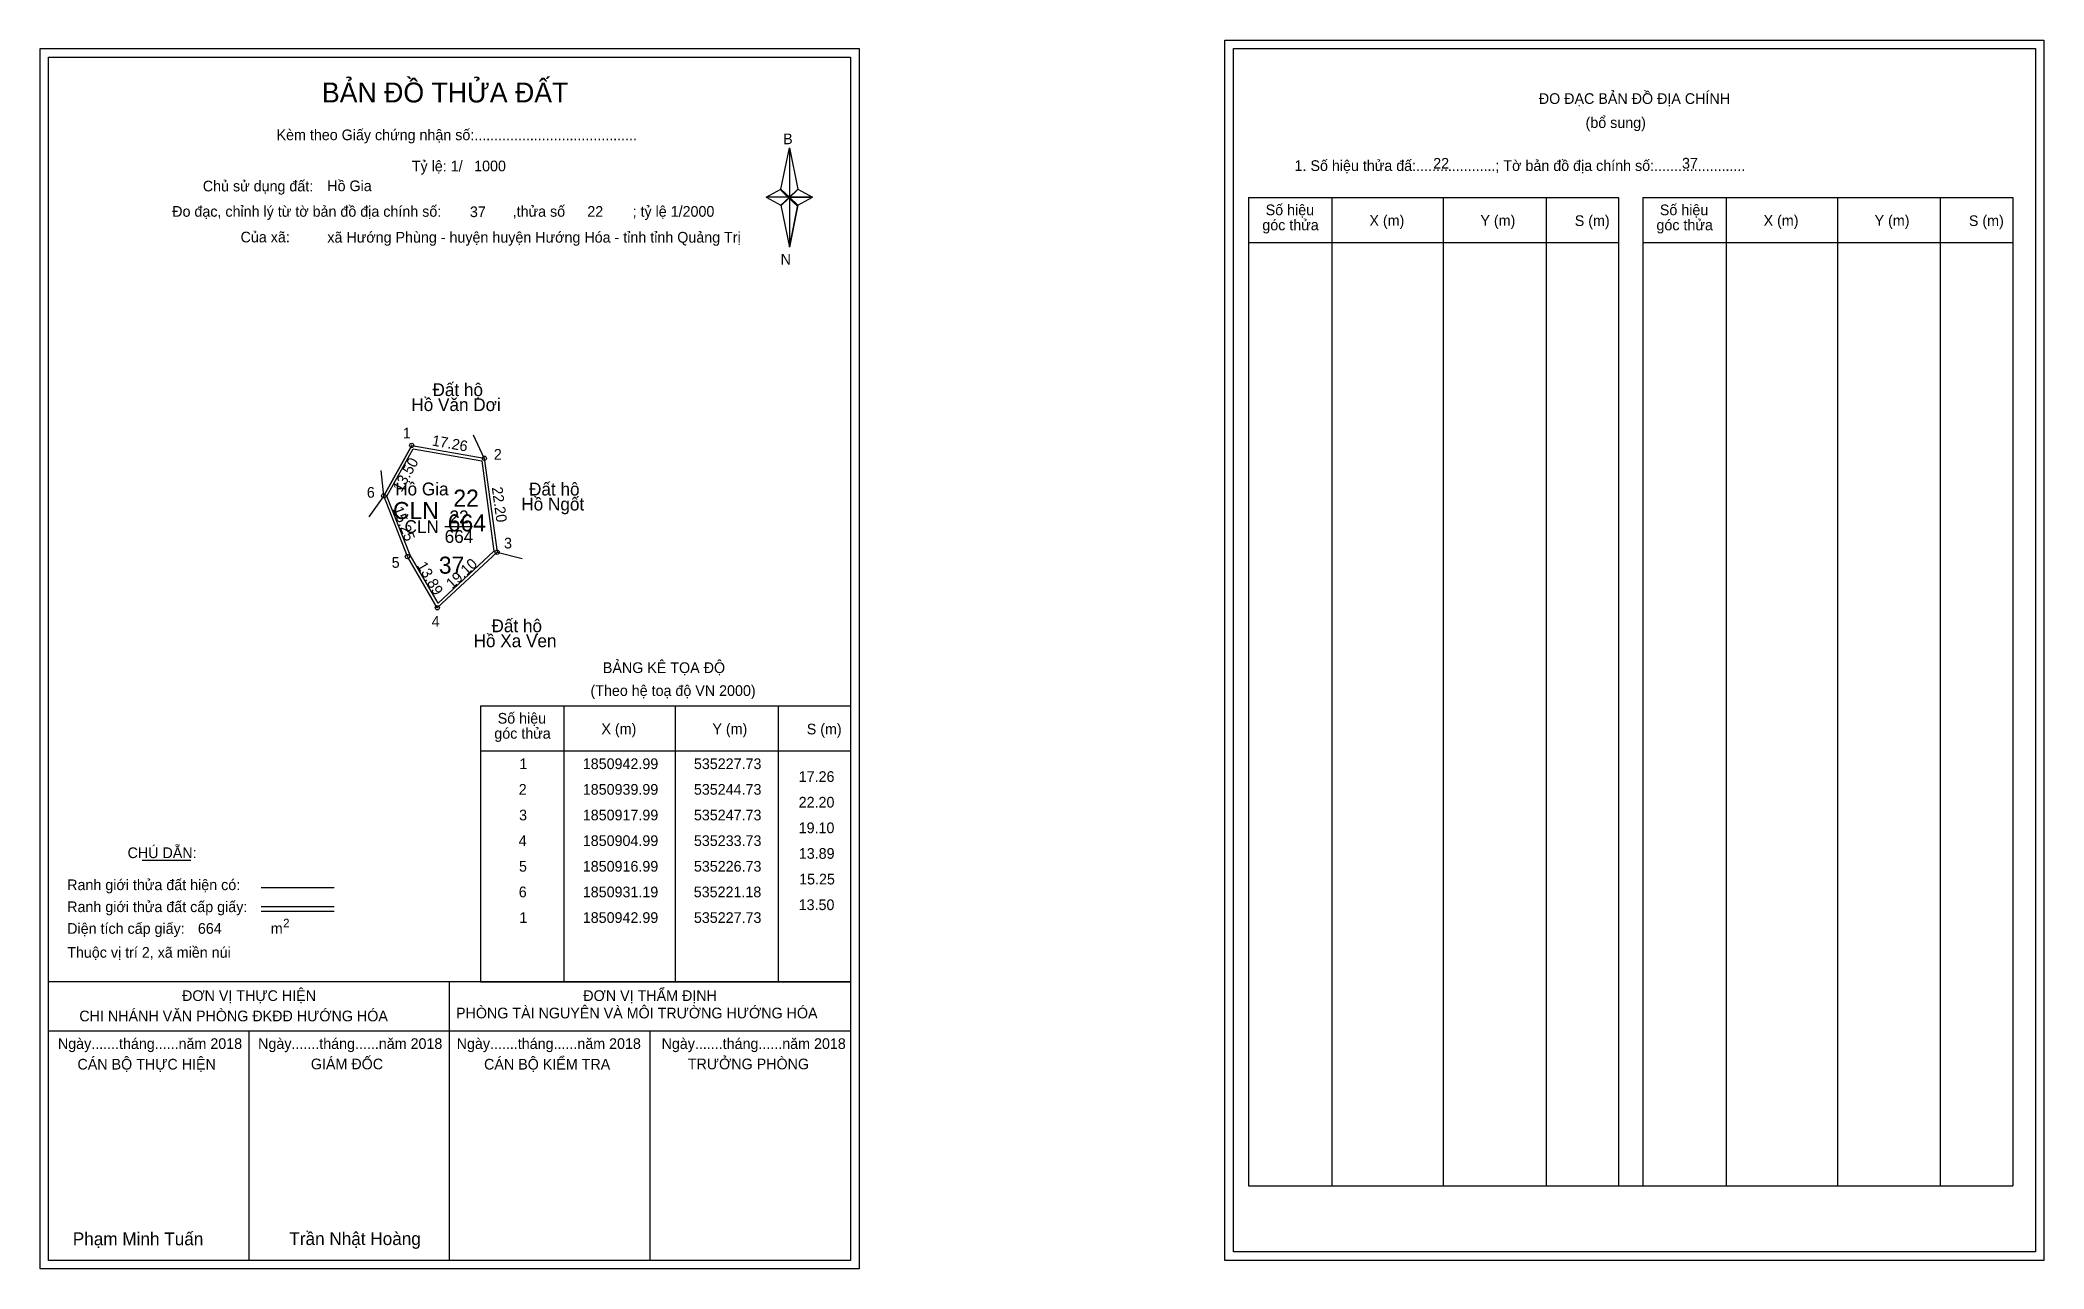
# Model space of a CAD drawing. Extents: x 535141 to 535610, y 1850750 to 1851038.
import ezdxf

# ---------------------------------------------------------------- set-up
doc = ezdxf.new("R2010")
doc.units = 0
for name, color, linetype in [('Level 1', 7, 'Continuous'), ('Level 10', 7, 'Continuous'), ('Level 11', 7, 'Continuous'), ('Level 13', 7, 'Continuous'), ('Level 2', 7, 'Continuous'), ('Level 27', 7, 'Continuous'), ('Level 3', 7, 'Continuous'), ('Level 36', 7, 'Continuous'), ('Level 4', 7, 'Continuous'), ('Level 49', 7, 'Continuous'), ('Level 5', 7, 'Continuous'), ('Level 53', 7, 'Continuous'), ('Level 55', 7, 'Continuous'), ('Level 6', 7, 'Continuous'), ('Level 63', 7, 'Continuous'), ('Level 7', 7, 'Continuous'), ('Level 9', 7, 'Continuous')]:
    doc.layers.add(name, color=color, linetype=linetype)

msp = doc.modelspace()

# ---------------------------------------------------------------- linework, layer by layer
at = {"layer": 'Level 1'}
for p, q in [((535142.75, 1851033.85), (535142.75, 1851033.85)), ((535420.07, 1851035.85), (535420.07, 1851035.85)), ((535314.17, 1851002.97), (535316.14, 1851012.61)), ((535316.14, 1851012.61), (535316.14, 1851001.09)), ((535316.14, 1851012.61), (535318.11, 1851002.97)), ((535310.73, 1851001.09), (535314.17, 1851002.97)), ((535314.17, 1851002.97), (535316.14, 1851001.09)), ((535315.99, 1851000.87), (535314.17, 1851002.75)), ((535316.14, 1851001.09), (535314.17, 1850999.25)), ((535315.99, 1851000.87), (535314.17, 1850999.03)), ((535314.17, 1850999.03), (535315.99, 1851000.87)), ((535314.17, 1850999.25), (535316.14, 1850989.39)), ((535317.96, 1851002.75), (535315.99, 1851000.87)), ((535315.99, 1851000.87), (535317.96, 1851002.75)), ((535317.96, 1850999.03), (535315.99, 1851000.87)), ((535318.11, 1851002.97), (535316.14, 1851001.09)), ((535316.14, 1851001.09), (535316.14, 1850989.39)), ((535316.14, 1851001.09), (535321.55, 1851001.09)), ((535316.14, 1851001.09), (535318.11, 1850999.25)), ((535318.11, 1850999.25), (535316.14, 1850989.39)), ((535318.11, 1850999.25), (535321.55, 1851001.09)), ((535423.61, 1851001), (535510.21, 1851001)), ((535443.2, 1850769.73), (535443.2, 1851001)), ((535469.27, 1850769.73), (535469.27, 1851001)), ((535493.24, 1851001), (535493.24, 1850769.73)), ((535510.21, 1851001), (535510.21, 1850769.73)), ((535515.86, 1851001), (535602.47, 1851001)), ((535535.45, 1850769.73), (535535.45, 1851001)), ((535561.53, 1850769.73), (535561.53, 1851001)), ((535585.5, 1851001), (535585.5, 1850769.73)), ((535602.47, 1851001), (535602.47, 1850769.73)), ((535423.61, 1850990.47), (535510.21, 1850990.47)), ((535515.86, 1850990.47), (535602.47, 1850990.47)), ((535243.85, 1850882.03), (535330.45, 1850882.03)), ((535263.44, 1850817.5), (535263.44, 1850882.03)), ((535289.51, 1850817.5), (535289.51, 1850882.03)), ((535313.48, 1850882.03), (535313.48, 1850817.5)), ((535243.85, 1850871.5), (535330.45, 1850871.5)), ((535164.67, 1850845.92), (535176.07, 1850845.92)), ((535192.53, 1850839.51), (535209.55, 1850839.51)), ((535192.53, 1850835.07), (535209.55, 1850835.07)), ((535192.53, 1850833.97), (535209.55, 1850833.97)), ((535249.58, 1850817.5), (535142.75, 1850817.5)), ((535330.45, 1850817.5), (535225.61, 1850817.5)), ((535236.6, 1850752.28), (535236.6, 1850817.5)), ((535243.85, 1850817.5), (535330.45, 1850817.5)), ((535330.45, 1850805.95), (535142.75, 1850805.95)), ((535189.67, 1850752.28), (535189.67, 1850805.95)), ((535283.52, 1850752.28), (535283.52, 1850805.95)), ((535423.61, 1850769.73), (535602.47, 1850769.73)), ((535330.45, 1850752.28), (535330.45, 1850752.28)), ((535607.77, 1850754.28), (535607.77, 1850754.28))]:
    msp.add_line(p, q, dxfattribs=at)
for points in [[(535314.17, 1851002.97), (535316.14, 1851012.61), (535316.14, 1851001.09)], [(535310.73, 1851001.09), (535314.17, 1850999.25), (535316.14, 1851001.09)], [(535316.14, 1851001.09), (535318.11, 1851002.97), (535321.55, 1851001.09)], [(535316.14, 1851001.09), (535316.14, 1850989.39), (535318.11, 1850999.25)]]:
    msp.add_lwpolyline(points, close=True, dxfattribs=at)
at = {"layer": 'Level 10'}
msp.add_line((535227.73, 1850942.99), (535221.18, 1850931.19), dxfattribs=at)
for points in [[(535244.73, 1850939.99), (535247.73, 1850917.99), (535233.73, 1850904.99), (535226.73, 1850916.99), (535221.18, 1850931.19), (535227.73, 1850942.99)], [(535244.11, 1850939.39), (535246.99, 1850918.26), (535233.89, 1850906.1), (535227.36, 1850917.3), (535221.95, 1850931.14), (535228.1, 1850942.21)]]:
    msp.add_lwpolyline(points, close=True, dxfattribs=at)
at = {"layer": 'Level 11'}
for centre in [(535227.73, 1850942.99), (535244.73, 1850939.99), (535244.73, 1850939.99), (535221.18, 1850931.19), (535226.73, 1850916.99), (535247.73, 1850917.99), (535233.73, 1850904.99)]:
    msp.add_circle(centre, 0.5, dxfattribs=at)
at = {"layer": 'Level 27'}
for p, q in [((535244.73, 1850939.99), (535242.18, 1850945.42)), ((535221.18, 1850931.19), (535220.6, 1850937.16)), ((535221.18, 1850931.19), (535217.71, 1850926.3)), ((535247.73, 1850917.99), (535253.55, 1850916.53))]:
    msp.add_line(p, q, dxfattribs=at)
at = {"layer": 'Level 3'}
for p, q in [((535423.61, 1851001), (535423.61, 1850769.73)), ((535515.86, 1851001), (535515.86, 1850769.73)), ((535243.85, 1850882.03), (535243.85, 1850817.5))]:
    msp.add_line(p, q, dxfattribs=at)
at = {"layer": 'Level 63'}
for points in [[(535418.08, 1851037.85), (535609.78, 1851037.85), (535609.78, 1850752.28), (535418.08, 1850752.28)], [(535140.75, 1851035.85), (535332.45, 1851035.85), (535332.45, 1850750.28), (535140.75, 1850750.28)], [(535142.75, 1851033.85), (535330.45, 1851033.85), (535330.45, 1850752.28), (535142.75, 1850752.28)], [(535420.08, 1851035.85), (535607.78, 1851035.85), (535607.78, 1850754.28), (535420.08, 1850754.28)]]:
    msp.add_lwpolyline(points, close=True, dxfattribs=at)
at = {"layer": 'Level 9'}
msp.add_line((535235.45, 1850923.99), (535241.95, 1850923.99), dxfattribs=at)

# ---------------------------------------------------------------- texts
at = {"layer": 'Level 1'}
for s, height, p in [('BẢN ĐỒ THỬA ĐẤT', 4.6657, (535206.72, 1851023.26)), ('ĐO ĐẠC BẢN ĐỒ ĐỊA CHÍNH', 2.5, (535491.55, 1851022.91)), ('(bổ sung)', 2.5, (535502.49, 1851017.29)), ('Kèm theo Giấy chứng nhận số:.........................................', 2.5, (535196.1, 1851014.43)), ('B', 2.5, (535314.68, 1851013.49)), ('1. Số hiệu thửa đấ:....................; Tờ bản đồ địa chính số:.......................', 2.5, (535434.38, 1851007.23)), ('Chủ sử dụng đất:', 2.5, (535178.84, 1851002.44)), ('Đo đạc, chỉnh lý từ tờ bản đồ địa chính số:                  ,thửa số                 ; tỷ lệ 1/2000', 2.5, (535171.68, 1850996.51)), ('Số hiệu', 2.5, (535427.62, 1850996.87)), ('Số hiệu', 2.5, (535519.88, 1850996.87)), ('góc thửa', 2.5, (535426.83, 1850993.34)), ('X (m)', 2.5, (535451.9, 1850994.39)), ('Y (m)', 2.5, (535477.88, 1850994.39)), ('S (m)', 2.5, (535499.96, 1850994.34)), ('góc thửa', 2.5, (535519.09, 1850993.34)), ('X (m)', 2.5, (535544.16, 1850994.39)), ('Y (m)', 2.5, (535570.14, 1850994.39)), ('S (m)', 2.5, (535592.22, 1850994.34)), ('Của xã:', 2.5, (535187.68, 1850990.51)), ('N', 2.5, (535314.08, 1850985.32)), ('BẢNG KÊ TỌA ĐỘ', 2.5, (535272.48, 1850889.73)), ('(Theo hệ toạ độ VN 2000)', 2.5, (535269.58, 1850884.37)), ('Số hiệu', 2.5, (535247.86, 1850877.89)), ('X (m)', 2.5, (535272.14, 1850875.42)), ('Y (m)', 2.5, (535298.12, 1850875.42)), ('S (m)', 2.5, (535320.2, 1850875.37)), ('góc thửa', 2.5, (535247.07, 1850874.36)), ('CHÚ DẪN:', 2.5, (535161.23, 1850846.42)), ('Ranh giới thửa đất hiện có:', 2.5, (535147.1, 1850838.92)), ('Ranh giới thửa đất cấp giấy:', 2.5, (535147.1, 1850833.78)), ('Diện tích cấp giấy:', 2.5, (535147.1, 1850828.7)), ('m', 2.5, (535194.75, 1850828.72)), ('2', 2, (535197.65, 1850830.23)), ('Thuộc vị trí 2, xã miền núi', 2.5, (535147.1, 1850823.1)), ('ĐƠN VỊ THỰC HIỆN', 2.5, (535173.98, 1850812.98)), ('PHÒNG TÀI NGUYÊN VÀ MÔI TRƯỜNG HƯỚNG HÓA', 2.5, (535238.11, 1850808.91)), ('ĐƠN VỊ THẨM ĐỊNH', 2.5, (535267.89, 1850812.98)), ('CHI NHÁNH VĂN PHÒNG ĐKĐĐ HƯỚNG HÓA', 2.5, (535149.94, 1850808.22)), ('Ngày.......tháng......năm 2018', 2.5, (535144.92, 1850801.75)), ('Ngày.......tháng......năm 2018', 2.5, (535191.79, 1850801.75)), ('Ngày.......tháng......năm 2018', 2.5, (535238.26, 1850801.75)), ('Ngày.......tháng......năm 2018', 2.5, (535286.22, 1850801.75)), ('CÁN BỘ THỰC HIỆN', 2.5, (535149.5, 1850796.93)), ('GIÁM ĐỐC', 2.5, (535204.13, 1850796.99)), ('CÁN BỘ KIỂM TRA', 2.5, (535244.67, 1850796.93)), ('TRƯỞNG PHÒNG', 2.5, (535292.36, 1850796.99)), ('Phạm Minh Tuấn', 3, (535148.41, 1850755.82)), ('Trần Nhật Hoàng', 3, (535199.1, 1850755.87))]:
    msp.add_text(s, height=height, dxfattribs=at).set_placement(p)
at = {"layer": 'Level 11'}
msp.add_text('Tỷ lệ: 1/', height=2.5, dxfattribs=at).set_placement((535227.76, 1851007.12))
at = {"layer": 'Level 13'}
for s, p in [('CLN', (535226.06, 1850922.49)), ('22', (535236.58, 1850924.79)), ('664', (535235.45, 1850920.19))]:
    msp.add_text(s, height=3, dxfattribs=at).set_placement(p)
at = {"layer": 'Level 2'}
msp.add_text('Hồ Gia', height=3, dxfattribs=at).set_placement((535223.87, 1850931.3))
at = {"layer": 'Level 3'}
msp.add_text('CLN ', height=4, dxfattribs=at).set_placement((535223.36, 1850925.76))
at = {"layer": 'Level 36'}
for s, p in [('Đất hộ', (535232.6, 1850954.54)), ('Hồ Văn Dơi', (535227.65, 1850951.04)), ('Đất hộ', (535255.2, 1850931.27)), ('Hồ Ngốt', (535253.39, 1850927.77)), ('Đất hộ', (535246.41, 1850899.28)), ('Hồ Xa Ven', (535242.22, 1850895.78))]:
    msp.add_text(s, height=3, dxfattribs=at).set_placement(p)
at = {"layer": 'Level 4'}
msp.add_text('22', height=4, dxfattribs=at).set_placement((535237.49, 1850928.65))
at = {"layer": 'Level 49'}
for s, rotation, p in [('17.26', 349.992, (535232.35, 1850942.99)), ('13.50', 60.966, (535225.36, 1850931.91)), ('22.20', 277.7652, (535246.47, 1850933.15)), ('15.25', 291.3478, (535223.23, 1850928.14)), ('13.89', 300.2564, (535228.87, 1850914.91)), ('19.10', 42.8789, (535237.19, 1850909.29))]:
    msp.add_text(s, height=2.5, rotation=rotation, dxfattribs=at).set_placement(p)
at = {"layer": 'Level 5'}
msp.add_text('664', height=4, dxfattribs=at).set_placement((535236.18, 1850922.87))
at = {"layer": 'Level 53'}
for s, p in [('1', (535252.94, 1850867.25)), ('1850942.99', (535267.78, 1850867.25)), ('535227.73', (535293.79, 1850867.25)), ('2', (535252.79, 1850861.25)), ('1850939.99', (535267.78, 1850861.25)), ('535244.73', (535293.79, 1850861.25)), ('17.26', (535318.32, 1850864.25)), ('22.20', (535318.31, 1850858.25)), ('3', (535252.87, 1850855.25)), ('1850917.99', (535267.78, 1850855.25)), ('535247.73', (535293.79, 1850855.25)), ('19.10', (535318.31, 1850852.25)), ('4', (535252.78, 1850849.25)), ('1850904.99', (535267.78, 1850849.25)), ('535233.73', (535293.79, 1850849.25)), ('5', (535252.84, 1850843.25)), ('1850916.99', (535267.78, 1850843.25)), ('535226.73', (535293.79, 1850843.25)), ('13.89', (535318.34, 1850846.25)), ('6', (535252.79, 1850837.25)), ('1850931.19', (535267.78, 1850837.25)), ('535221.18', (535293.75, 1850837.25)), ('15.25', (535318.42, 1850840.25)), ('13.50', (535318.31, 1850834.25)), ('1', (535252.94, 1850831.25)), ('1850942.99', (535267.78, 1850831.25)), ('535227.73', (535293.79, 1850831.25))]:
    msp.add_text(s, height=2.5, dxfattribs=at).set_placement(p)
at = {"layer": 'Level 55'}
for s, height, p in [('264', 0.11, (535227.61, 1850942.88)), ('1', 0.4, (535227.62, 1850942.99)), ('2', 0.4, (535244.59, 1850939.99)), ('264', 0.11, (535244.61, 1850939.88)), ('10', 0.11, (535244.65, 1850939.88)), ('10', 0.11, (535244.65, 1850939.88)), ('6', 0.4, (535221.04, 1850931.19)), ('266', 0.11, (535221.06, 1850931.08)), ('264', 0.11, (535221.06, 1850931.08)), ('266', 0.11, (535221.06, 1850931.08)), ('5', 0.4, (535226.6, 1850916.99)), ('266', 0.11, (535226.61, 1850916.88)), ('266', 0.11, (535226.61, 1850916.88)), ('266', 0.11, (535247.61, 1850917.88)), ('266', 0.11, (535247.61, 1850917.88)), ('3', 0.4, (535247.61, 1850917.99)), ('10', 0.11, (535247.65, 1850917.88)), ('10', 0.11, (535247.65, 1850917.88)), ('4', 0.4, (535233.59, 1850904.99)), ('266', 0.11, (535233.61, 1850904.88)), ('266', 0.11, (535233.61, 1850904.88))]:
    msp.add_text(s, height=height, dxfattribs=at).set_placement(p)
at = {"layer": 'Level 6'}
for s, p in [('1000', (535242.35, 1851007.14)), ('22', (535466.83, 1851007.77)), ('37', (535525.08, 1851007.79)), ('Hồ Gia', (535207.97, 1851002.5)), ('37', (535241.36, 1850996.42)), ('22', (535268.83, 1850996.5)), ('xã Hướng Phùng - huyện huyện Hướng Hóa - tỉnh tỉnh Quảng Trị', (535207.99, 1850990.46)), ('664', (535177.69, 1850828.71))]:
    msp.add_text(s, height=2.5, dxfattribs=at).set_placement(p)
at = {"layer": 'Level 7'}
msp.add_text('37', height=4, dxfattribs=at).set_placement((535234.09, 1850912.97))
at = {"layer": 'Level 9'}
for s, p in [('1', (535225.66, 1850944.63)), ('2', (535246.95, 1850939.65)), ('6', (535217.23, 1850930.76)), ('3', (535249.34, 1850918.88)), ('5', (535223.05, 1850914.35)), ('4', (535232.4, 1850900.57))]:
    msp.add_text(s, height=2.5, dxfattribs=at).set_placement(p)

doc.saveas('drawing.dxf')
